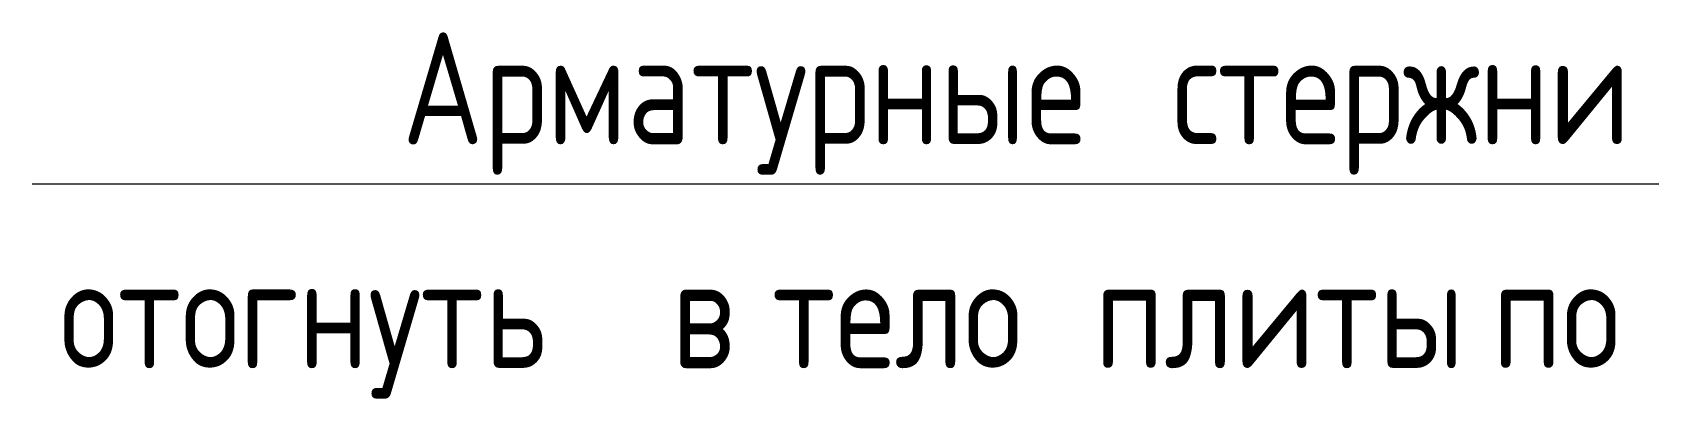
# Model space of a CAD drawing. Header units: millimetres. Extents: x -39709 to 12452, y -4989 to 80275.
# Drawn here: x -3586 to -2684, y 3462 to 3666 of the extents above; entities that cross this region are included whole.
import ezdxf

# ---------------------------------------------------------------- set-up
doc = ezdxf.new("R2010")
doc.units = ezdxf.units.MM
doc.layers.add('AA_Vinoska', color=7, linetype='Continuous', lineweight=9)
doc.styles.add('GOST Common_1', font='GOST_Common.ttf', dxfattribs={"width": 0.85, "height": 62.5})

# ---------------------------------------------------------------- blocks, each defined once
blk = doc.blocks.new('010_Текст с выноской - Текст 2 строки-4111793-1-1 Армирование')
at = {"layer": 'AA_Vinoska'}
blk.add_line((33327.38, 3581.58), (34452.38, 3581.58), dxfattribs=at)

msp = doc.modelspace()

# ---------------------------------------------------------------- block references
at = {"layer": 'AA_Vinoska'}
msp.add_blockref('010_Текст с выноской - Текст 2 строки-4111793-1-1 Армирование', (-36913.4998, 0), dxfattribs=at)

# ---------------------------------------------------------------- texts
at = {"layer": 'AA_Vinoska', "char_height": 62.5, "attachment_point": 1, "style": 'GOST Common_1'}
for s, insert, width in [('Арматурные', (-3379.6587, 3666.1373), 499.15068), ('\\fGOST Common|b0|i0|c204|p34|;\\W.85; ', (-2967.8182, 3666.1373), 22.146617), ('стержни', (-2949.5454, 3666.1373), 339.013602), ('\\fGOST Common|b0|i0|c204|p34|;\\W.85; ', (-3247.5147, 3541.1373), 22.146617), ('\\fGOST Common|b0|i0|c204|p34|;\\W.85; ', (-3191.2908, 3541.1373), 22.146617), ('\\fGOST Common|b0|i0|c204|p34|;\\W.85; ', (-3011.3741, 3541.1373), 22.146617), ('\\fGOST Common|b0|i0|c204|p34|;\\W.85; ', (-2789.2895, 3541.1373), 22.146617), ('\\fGOST Common|b0|i0|c204|p34|;\\W.85; ', (-2695.1143, 3541.1373), 22.146617), ('отогнуть', (-3570.8025, 3541.1373), 391.824766), ('\\fGOST Common|b0|i0|c204|p34|;\\W.85;в', (-3229.2419, 3541.1373), 45.99682), ('тело', (-3173.018, 3541.1373), 195.912383), ('плиты', (-2993.1013, 3541.1373), 247.019961), ('по', (-2771.0167, 3541.1373), 91.993641)]:
    msp.add_mtext(s, dxfattribs=dict(at, insert=insert, width=width))

doc.saveas('drawing.dxf')
